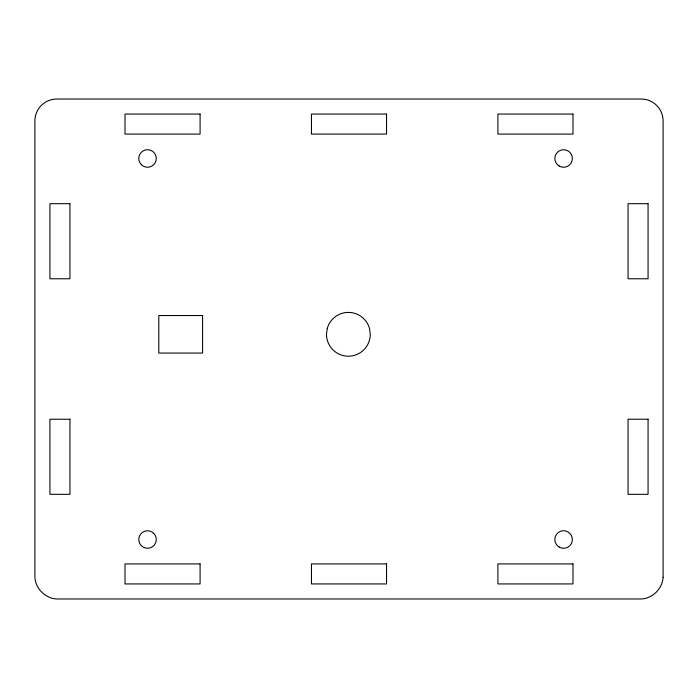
<?xml version="1.0" encoding="UTF-8"?>
<svg xmlns="http://www.w3.org/2000/svg" width="698" height="698" viewBox="0 0 698 698"><rect width="100%" height="100%" fill="white"/><g stroke="black" fill="none" stroke-linecap="round" stroke-linejoin="round"><path stroke-width="1.05" d="M327.222 328.627L326.472 334.298A21.9 21.9 0 0 0 348.372 356.198A21.9 21.9 0 0 0 370.272 334.298L369.53 328.627A21.9 21.9 0 0 0 327.222 328.627M663.1 577.272C662.507 588.589 652.717 598.369 641.401 598.971L56.599 598.971C45.283 598.369 35.493 588.589 34.9 577.272L34.9 120.928A21.9 21.9 0 0 1 56.8 99.029L641.2 99.029A21.9 21.9 0 0 1 663.1 120.928L663.1 577.272M200.09 114.062L125.012 114.062L125.012 134.086L200.09 134.086L200.09 114.062M386.544 114.062L311.456 114.062L311.456 134.086L386.544 134.086L386.544 114.062M572.988 114.062L497.91 114.062L497.91 134.086L572.988 134.086L572.988 114.062M69.957 203.685L49.933 203.685L49.933 278.772L69.957 278.772L69.957 203.685M648.067 203.685L628.052 203.685L628.052 278.772L648.067 278.772L648.067 203.685M202.595 315.531L158.795 315.531L158.795 353.066L202.595 353.066L202.595 315.531M69.957 419.228L49.933 419.228L49.933 494.315L69.957 494.315L69.957 419.228M648.067 419.228L628.052 419.228L628.052 494.315L648.067 494.315L648.067 419.228M200.09 563.914L125.012 563.914L125.012 583.938L200.09 583.938L200.09 563.914M386.544 563.914L311.456 563.914L311.456 583.938L386.544 583.938L386.544 563.914M572.988 563.914L497.91 563.914L497.91 583.938L572.988 583.938L572.988 563.914M153.726 533.324L151.911 531.928A8.76 8.76 0 0 0 138.806 538.751A8.76 8.76 0 0 0 150.532 547.747A8.76 8.76 0 0 0 153.726 533.324M559.22 166.072A8.76 8.76 0 0 0 572.36 158.481A8.76 8.76 0 0 0 559.22 150.899A8.76 8.76 0 0 0 559.22 166.072M141.345 164.676A8.76 8.76 0 0 0 155.994 160.749A8.76 8.76 0 0 0 145.271 150.026A8.76 8.76 0 0 0 141.345 164.676M559.22 547.101A8.76 8.76 0 0 0 572.36 539.519A8.76 8.76 0 0 0 559.22 531.928A8.76 8.76 0 0 0 559.22 547.101"/></g></svg>
